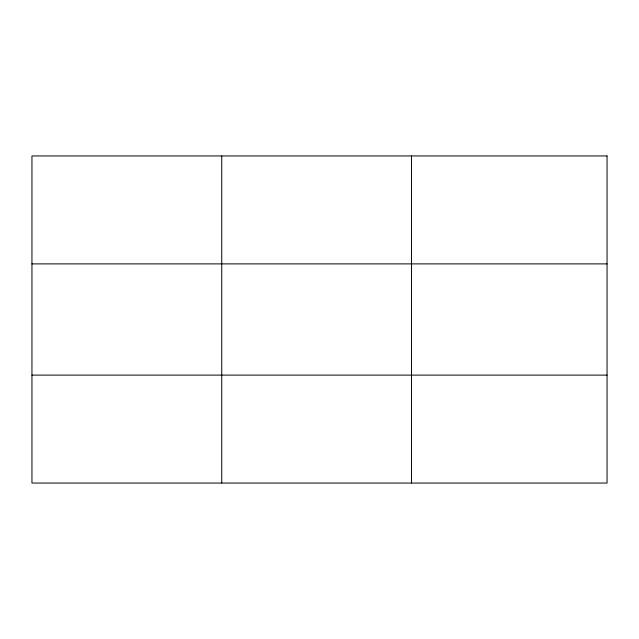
<?xml version="1.0" encoding="UTF-8"?>
<svg xmlns="http://www.w3.org/2000/svg" width="639" height="639" viewBox="0 0 639 639"><rect width="100%" height="100%" fill="white"/><g stroke="black" fill="none" stroke-linecap="round" stroke-linejoin="round"><path stroke-width="0.96" d="M221.733 483.052L221.733 155.948M411.516 483.052L411.516 155.948M31.95 263.891L607.05 263.891M31.95 375.109L607.05 375.109M607.05 155.948L31.95 155.948L31.95 483.052L607.05 483.052L607.05 155.948"/></g></svg>
